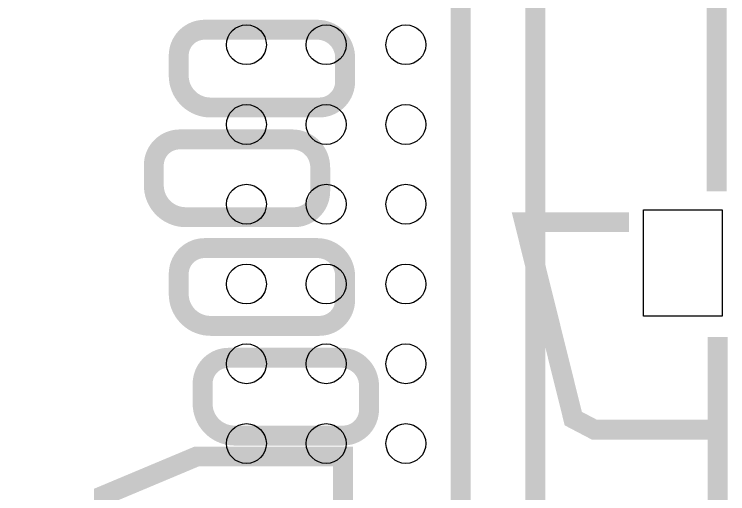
# Model space of a CAD drawing. Extents: x -18.1 to 63.6, y -0.2 to 55.2.
# Drawn here: x 7.5 to 14.66, y 10.34 to 15.14 of the extents above; entities that cross this region are included whole.
import ezdxf

# ---------------------------------------------------------------- set-up
doc = ezdxf.new("R2010")
doc.units = 0
doc.header["$MEASUREMENT"] = 0
for name, color, linetype in [('PG_SILKSCREEN_BOTTOM', 10, 'CONTINUOUS'), ('PG_SILKSCREEN_TOP', 11, 'CONTINUOUS'), ('PIN_BOTTOM', 13, 'CONTINUOUS'), ('PIN_TOP', 12, 'CONTINUOUS')]:
    doc.layers.add(name, color=color, linetype=linetype)

msp = doc.modelspace()

# ---------------------------------------------------------------- linework, layer by layer
at = {"layer": 'PG_SILKSCREEN_BOTTOM', "const_width": 0.2}
for points in [[(12.7296, 20.2898), (3.7296, 20.2898), (3.7296, 6.9898), (12.7296, 6.9898)], [(11.9796, 6.9898), (4.4796, 6.9898), (4.4796, 20.2898), (11.9796, 20.2898)]]:
    msp.add_lwpolyline(points, close=True, dxfattribs=at)
at = {"layer": 'PG_SILKSCREEN_TOP', "const_width": 0.2}
for points in [[(14.55, 18.53), (14.55, 13.37)], [(14.52, 10.98), (13.32, 10.98), (13.11, 11.09), (12.62, 13.06), (13.67, 13.06)], [(14.56, 9), (14.56, 11.91)]]:
    msp.add_lwpolyline(points, dxfattribs=at)
for points in [[(9.54, 14.99), (10.54, 14.99, -0.414214), (10.82, 14.71), (10.82, 14.47, -0.414214), (10.56, 14.21), (9.47, 14.21, -0.414214), (9.15, 14.53), (9.15, 14.73, -0.414214), (9.41, 14.99)], [(9.29, 13.89), (10.29, 13.89, -0.414214), (10.57, 13.61), (10.57, 13.37, -0.414214), (10.31, 13.11), (9.22, 13.11, -0.414214), (8.9, 13.43), (8.9, 13.63, -0.414214), (9.16, 13.89)], [(9.54, 12.8), (10.54, 12.8, -0.414214), (10.82, 12.52), (10.82, 12.28, -0.414214), (10.56, 12.02), (9.47, 12.02, -0.414214), (9.15, 12.34), (9.15, 12.54, -0.414214), (9.41, 12.8)], [(9.78, 11.7), (10.78, 11.7, -0.414214), (11.06, 11.42), (11.06, 11.18, -0.414214), (10.8, 10.92), (9.71, 10.92, -0.414214), (9.39, 11.24), (9.39, 11.44, -0.414214), (9.65, 11.7)]]:
    msp.add_lwpolyline(points, format="xyb", close=True, dxfattribs=at)
msp.add_lwpolyline([(8.4, 8.95), (8.4, 10.32), (9.33, 10.71), (10.8, 10.71), (10.8, 8.93)], close=True, dxfattribs=at)
at = {"layer": 'PIN_BOTTOM'}
for centre in [(9.8296, 14.8398), (10.6296, 14.8398), (11.4296, 14.8398), (9.8296, 14.0398), (10.6296, 14.0398), (11.4296, 14.0398), (9.8296, 13.2398), (10.6296, 13.2398), (11.4296, 13.2398), (9.8296, 12.4398), (10.6296, 12.4398), (11.4296, 12.4398), (9.8296, 11.6398), (10.6296, 11.6398), (11.4296, 11.6398), (9.8296, 10.8398), (10.6296, 10.8398), (11.4296, 10.8398)]:
    msp.add_circle(centre, 0.2, dxfattribs=at)
at = {"layer": 'PIN_TOP'}
msp.add_lwpolyline([(14.6037, 13.1834), (14.6037, 12.1166), (13.8163, 12.1166), (13.8163, 13.1834)], close=True, dxfattribs=at)

doc.saveas('drawing.dxf')
